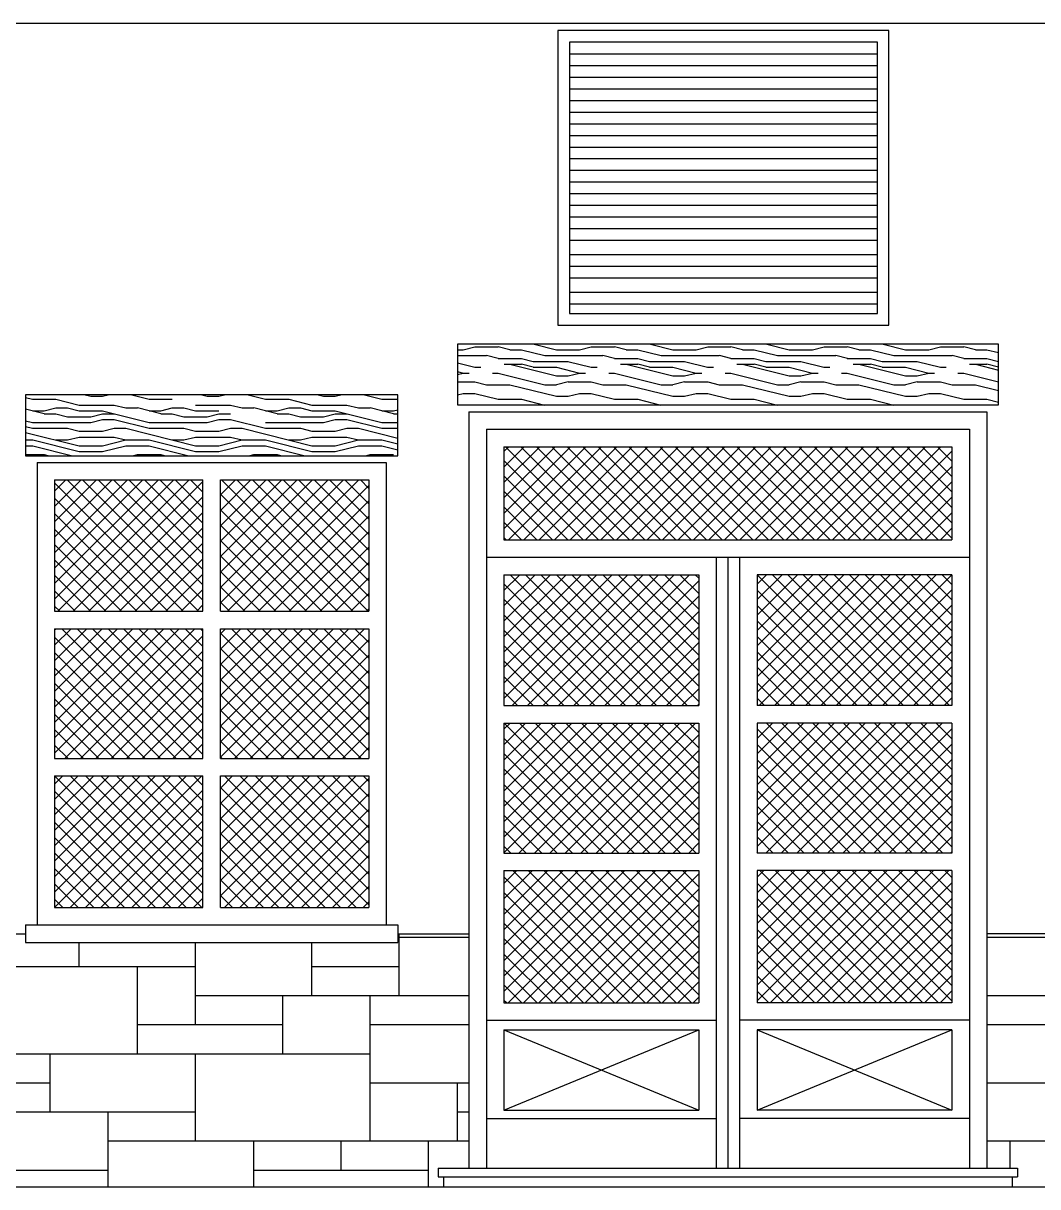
# Model space of a CAD drawing. Extents: x 33.7 to 63.4, y -76.7 to 11.5.
# Drawn here: x 43.299 to 46.786, y -1.21 to 2.79 of the extents above; entities that cross this region are included whole.
import ezdxf

# ---------------------------------------------------------------- set-up
doc = ezdxf.new("R2010")
doc.units = 0
doc.header["$LTSCALE"] = 0.375
doc.layers.get('0').update_dxf_attribs({"linetype": 'CONTINUOUS'})
for name, color, linetype in [('AUX', 7, 'CONTINUOUS'), ('CARPINTERIA', 44, 'CONTINUOUS'), ('MUROS', 3, 'CONTINUOUS'), ('TRAMAS', 252, 'CONTINUOUS')]:
    doc.layers.add(name, color=color, linetype=linetype)

# ---------------------------------------------------------------- blocks, each defined once
blk = doc.blocks.new('*X34')
at = {"color": 0}
for p, q in [((150.3078, 136.2541), (150.7173, 136.6635)), ((150.3078, 136.3071), (150.6643, 136.6635)), ((150.3078, 136.3601), (150.6112, 136.6635)), ((150.3078, 136.4132), (150.5582, 136.6635)), ((150.3078, 136.4662), (150.5052, 136.6635)), ((150.3078, 136.5192), (150.4521, 136.6635)), ((150.3078, 136.5723), (150.3991, 136.6635)), ((150.3078, 136.6253), (150.3461, 136.6635)), ((150.7495, 136.2121), (150.3078, 136.6538)), ((150.3189, 136.2121), (150.7703, 136.6635)), ((150.8025, 136.2121), (150.3511, 136.6635)), ((150.3719, 136.2121), (150.8178, 136.658)), ((150.8178, 136.2499), (150.4041, 136.6635)), ((150.8178, 136.3029), (150.4572, 136.6635)), ((150.8178, 136.3559), (150.5102, 136.6635)), ((150.8178, 136.409), (150.5632, 136.6635)), ((150.8178, 136.462), (150.6163, 136.6635)), ((150.8178, 136.515), (150.6693, 136.6635)), ((150.8178, 136.5681), (150.7223, 136.6635)), ((150.8178, 136.6211), (150.7754, 136.6635)), ((150.8778, 136.2407), (151.3006, 136.6635)), ((150.8778, 136.2937), (151.2476, 136.6635)), ((150.8778, 136.3468), (151.1946, 136.6635)), ((150.8778, 136.3998), (151.1415, 136.6635)), ((150.8778, 136.4528), (151.0885, 136.6635)), ((150.8778, 136.5059), (151.0355, 136.6635)), ((150.8778, 136.5589), (150.9824, 136.6635)), ((150.8778, 136.6119), (150.9294, 136.6635)), ((151.3328, 136.2121), (150.8814, 136.6635)), ((150.9023, 136.2121), (151.3537, 136.6635)), ((151.3859, 136.2121), (150.9345, 136.6635)), ((150.9553, 136.2121), (151.3878, 136.6446)), ((151.3878, 136.2632), (150.9875, 136.6635)), ((151.3878, 136.3163), (151.0405, 136.6635)), ((151.3878, 136.3693), (151.0936, 136.6635)), ((151.3878, 136.4223), (151.1466, 136.6635)), ((151.3878, 136.4754), (151.1996, 136.6635)), ((151.3878, 136.5284), (151.2527, 136.6635)), ((151.3878, 136.5814), (151.3057, 136.6635)), ((151.3878, 136.6345), (151.3587, 136.6635)), ((150.6964, 136.2121), (150.3078, 136.6008)), ((150.425, 136.2121), (150.8178, 136.605)), ((151.2798, 136.2121), (150.8778, 136.6141)), ((151.2268, 136.2121), (150.8778, 136.5611)), ((151.0083, 136.2121), (151.3878, 136.5916)), ((150.6434, 136.2121), (150.3078, 136.5477)), ((150.478, 136.2121), (150.8178, 136.5519)), ((151.0614, 136.2121), (151.3878, 136.5386)), ((150.5904, 136.2121), (150.3078, 136.4947)), ((150.531, 136.2121), (150.8178, 136.4989)), ((151.1737, 136.2121), (150.8778, 136.5081)), ((151.1144, 136.2121), (151.3878, 136.4855)), ((150.5373, 136.2121), (150.3078, 136.4417)), ((150.5841, 136.2121), (150.8178, 136.4459)), ((151.1207, 136.2121), (150.8778, 136.455)), ((151.0677, 136.2121), (150.8778, 136.402)), ((151.1674, 136.2121), (151.3878, 136.4325)), ((150.4843, 136.2121), (150.3078, 136.3886)), ((150.6371, 136.2121), (150.8178, 136.3928)), ((151.2205, 136.2121), (151.3878, 136.3795)), ((150.4313, 136.2121), (150.3078, 136.3356)), ((150.6901, 136.2121), (150.8178, 136.3398)), ((151.0146, 136.2121), (150.8778, 136.349)), ((151.2735, 136.2121), (151.3878, 136.3264)), ((150.3782, 136.2121), (150.3078, 136.2826)), ((150.7432, 136.2121), (150.8178, 136.2868)), ((150.9616, 136.2121), (150.8778, 136.2959)), ((150.9086, 136.2121), (150.8778, 136.2429)), ((151.3265, 136.2121), (151.3878, 136.2734)), ((150.3252, 136.2121), (150.3078, 136.2295)), ((150.7962, 136.2121), (150.8178, 136.2337)), ((151.3796, 136.2121), (151.3878, 136.2204)), ((150.3078, 135.7237), (150.7362, 136.1521)), ((150.3078, 135.7768), (150.6832, 136.1521)), ((150.3078, 135.8298), (150.6301, 136.1521)), ((150.3078, 135.8828), (150.5771, 136.1521)), ((150.3078, 135.9359), (150.5241, 136.1521)), ((150.3078, 135.9889), (150.471, 136.1521)), ((150.3078, 136.0419), (150.418, 136.1521)), ((150.3078, 136.095), (150.365, 136.1521)), ((150.3078, 136.148), (150.3119, 136.1521)), ((150.7251, 135.7061), (150.3078, 136.1235)), ((150.7782, 135.7061), (150.3322, 136.1521)), ((150.3433, 135.7061), (150.7892, 136.1521)), ((150.8178, 135.7195), (150.3852, 136.1521)), ((150.3963, 135.7061), (150.8178, 136.1277)), ((150.8178, 135.7726), (150.4382, 136.1521)), ((150.8178, 135.8256), (150.4913, 136.1521)), ((150.8178, 135.8786), (150.5443, 136.1521)), ((150.8178, 135.9317), (150.5973, 136.1521)), ((150.8178, 135.9847), (150.6504, 136.1521)), ((150.8178, 136.0377), (150.7034, 136.1521)), ((150.8178, 136.0908), (150.7564, 136.1521)), ((150.8178, 136.1438), (150.8095, 136.1521)), ((150.8778, 135.9755), (151.0544, 136.1521)), ((150.8778, 136.0286), (151.0014, 136.1521)), ((150.8778, 136.0816), (150.9483, 136.1521)), ((150.8778, 136.1346), (150.8953, 136.1521)), ((150.8778, 135.9225), (151.1074, 136.1521)), ((150.8778, 135.8695), (151.1605, 136.1521)), ((150.8778, 135.8164), (151.2135, 136.1521)), ((150.8778, 135.7634), (151.2665, 136.1521)), ((150.8778, 135.7104), (151.3196, 136.1521)), ((151.3085, 135.7061), (150.8778, 136.1368)), ((151.3615, 135.7061), (150.9155, 136.1521)), ((150.9266, 135.7061), (151.3726, 136.1521)), ((151.3878, 135.7329), (150.9686, 136.1521)), ((151.3878, 135.7859), (151.0216, 136.1521)), ((151.3878, 135.839), (151.0746, 136.1521)), ((151.3878, 135.892), (151.1277, 136.1521)), ((151.3878, 135.945), (151.1807, 136.1521)), ((151.3878, 135.9981), (151.2337, 136.1521)), ((151.3878, 136.0511), (151.2868, 136.1521)), ((151.3878, 136.1041), (151.3398, 136.1521)), ((151.2555, 135.7061), (150.8778, 136.0838)), ((150.9797, 135.7061), (151.3878, 136.1143)), ((150.6721, 135.7061), (150.3078, 136.0704)), ((150.4493, 135.7061), (150.8178, 136.0746)), ((151.0327, 135.7061), (151.3878, 136.0613)), ((150.6191, 135.7061), (150.3078, 136.0174)), ((150.5024, 135.7061), (150.8178, 136.0216)), ((151.2024, 135.7061), (150.8778, 136.0308)), ((151.0857, 135.7061), (151.3878, 136.0082)), ((150.566, 135.7061), (150.3078, 135.9644)), ((150.5554, 135.7061), (150.8178, 135.9686)), ((151.1494, 135.7061), (150.8778, 135.9777)), ((151.0964, 135.7061), (150.8778, 135.9247)), ((151.1387, 135.7061), (151.3878, 135.9552)), ((150.513, 135.7061), (150.3078, 135.9113)), ((150.6084, 135.7061), (150.8178, 135.9155)), ((151.1918, 135.7061), (151.3878, 135.9022)), ((150.46, 135.7061), (150.3078, 135.8583)), ((150.6615, 135.7061), (150.8178, 135.8625)), ((151.0433, 135.7061), (150.8778, 135.8717)), ((151.2448, 135.7061), (151.3878, 135.8491)), ((150.4069, 135.7061), (150.3078, 135.8053)), ((150.7145, 135.7061), (150.8178, 135.8095)), ((150.9903, 135.7061), (150.8778, 135.8186)), ((150.9373, 135.7061), (150.8778, 135.7656)), ((151.2978, 135.7061), (151.3878, 135.7961)), ((150.3539, 135.7061), (150.3078, 135.7522)), ((150.7675, 135.7061), (150.8178, 135.7564)), ((151.3509, 135.7061), (151.3878, 135.7431)), ((150.8842, 135.7061), (150.8778, 135.7126)), ((150.3078, 135.4055), (150.5484, 135.6461)), ((150.3078, 135.4586), (150.4954, 135.6461)), ((150.3078, 135.5116), (150.4424, 135.6461)), ((150.3078, 135.5646), (150.3893, 135.6461)), ((150.3078, 135.6177), (150.3363, 135.6461)), ((150.3078, 135.3525), (150.6015, 135.6461)), ((150.3078, 135.2995), (150.6545, 135.6461)), ((150.3078, 135.2464), (150.7075, 135.6461)), ((150.3078, 135.1934), (150.7606, 135.6461)), ((150.7604, 135.1935), (150.3078, 135.6461)), ((150.8135, 135.1935), (150.3609, 135.6461)), ((150.361, 135.1935), (150.8136, 135.6461)), ((150.8178, 135.2422), (150.4139, 135.6461)), ((150.8178, 135.2953), (150.4669, 135.6461)), ((150.8178, 135.3483), (150.52, 135.6461)), ((150.8178, 135.4013), (150.573, 135.6461)), ((150.8178, 135.4544), (150.626, 135.6461)), ((150.8178, 135.5074), (150.6791, 135.6461)), ((150.8178, 135.5604), (150.7321, 135.6461)), ((150.8178, 135.6135), (150.7851, 135.6461)), ((150.8778, 135.6043), (150.9197, 135.6461)), ((150.8778, 135.5513), (150.9727, 135.6461)), ((150.8778, 135.4982), (151.0257, 135.6461)), ((150.8778, 135.4452), (151.0787, 135.6461)), ((150.8778, 135.3922), (151.1318, 135.6461)), ((150.8778, 135.3391), (151.1848, 135.6461)), ((150.8778, 135.2861), (151.2378, 135.6461)), ((150.8778, 135.2331), (151.2909, 135.6461)), ((151.3438, 135.1935), (150.8912, 135.6461)), ((150.8913, 135.1935), (151.3439, 135.6461)), ((151.3878, 135.2026), (150.9442, 135.6461)), ((151.3878, 135.2556), (150.9973, 135.6461)), ((151.3878, 135.3086), (151.0503, 135.6461)), ((151.3878, 135.3617), (151.1033, 135.6461)), ((151.3878, 135.4147), (151.1564, 135.6461)), ((151.3878, 135.4677), (151.2094, 135.6461)), ((151.3878, 135.5208), (151.2624, 135.6461)), ((151.3878, 135.5738), (151.3155, 135.6461)), ((151.3878, 135.6268), (151.3685, 135.6461)), ((151.2908, 135.1935), (150.8778, 135.6065)), ((150.9443, 135.1935), (151.3878, 135.637)), ((150.7074, 135.1935), (150.3078, 135.5931)), ((150.414, 135.1935), (150.8178, 135.5973)), ((150.9974, 135.1935), (151.3878, 135.584)), ((150.6544, 135.1935), (150.3078, 135.5401)), ((150.467, 135.1935), (150.8178, 135.5443)), ((151.2377, 135.1935), (150.8778, 135.5535)), ((151.0504, 135.1935), (151.3878, 135.5309)), ((150.6013, 135.1935), (150.3078, 135.4871)), ((150.5201, 135.1935), (150.8178, 135.4913)), ((151.1847, 135.1935), (150.8778, 135.5004)), ((151.1317, 135.1935), (150.8778, 135.4474)), ((151.1034, 135.1935), (151.3878, 135.4779)), ((150.5483, 135.1935), (150.3078, 135.434)), ((150.5731, 135.1935), (150.8178, 135.4382)), ((151.1565, 135.1935), (151.3878, 135.4249)), ((150.4953, 135.1935), (150.3078, 135.381)), ((150.6261, 135.1935), (150.8178, 135.3852)), ((151.0786, 135.1935), (150.8778, 135.3944)), ((151.2095, 135.1935), (151.3878, 135.3719)), ((150.4422, 135.1935), (150.3078, 135.328)), ((150.6792, 135.1935), (150.8178, 135.3322)), ((151.0256, 135.1935), (150.8778, 135.3413)), ((150.9726, 135.1935), (150.8778, 135.2883)), ((151.2625, 135.1935), (151.3878, 135.3188)), ((150.3892, 135.1935), (150.3078, 135.2749)), ((150.7322, 135.1935), (150.8178, 135.2791)), ((151.3156, 135.1935), (151.3878, 135.2658)), ((150.3362, 135.1935), (150.3078, 135.2219)), ((150.7852, 135.1935), (150.8178, 135.2261)), ((150.9195, 135.1935), (150.8778, 135.2353)), ((151.3686, 135.1935), (151.3878, 135.2128))]:
    blk.add_line(p, q, dxfattribs=at)
blk = doc.blocks.new('*X35')
at = {"color": 0}
for p, q in [((156.1178, 136.4956), (156.4, 136.7778)), ((156.1178, 136.5486), (156.347, 136.7778)), ((156.1178, 136.6017), (156.294, 136.7778)), ((156.1178, 136.6547), (156.2409, 136.7778)), ((156.1178, 136.7077), (156.1879, 136.7778)), ((156.1178, 136.7608), (156.1349, 136.7778)), ((156.4435, 136.4578), (156.1235, 136.7778)), ((156.1331, 136.4578), (156.4531, 136.7778)), ((156.4965, 136.4578), (156.1765, 136.7778)), ((156.1861, 136.4578), (156.5061, 136.7778)), ((156.5495, 136.4578), (156.2295, 136.7778)), ((156.2391, 136.4578), (156.5591, 136.7778)), ((156.6026, 136.4578), (156.2826, 136.7778)), ((156.2922, 136.4578), (156.6122, 136.7778)), ((156.6556, 136.4578), (156.3356, 136.7778)), ((156.3452, 136.4578), (156.6652, 136.7778)), ((156.7086, 136.4578), (156.3886, 136.7778)), ((156.3982, 136.4578), (156.7182, 136.7778)), ((156.7617, 136.4578), (156.4417, 136.7778)), ((156.4513, 136.4578), (156.7713, 136.7778)), ((156.8147, 136.4578), (156.4947, 136.7778)), ((156.5043, 136.4578), (156.8243, 136.7778)), ((156.8677, 136.4578), (156.5477, 136.7778)), ((156.5573, 136.4578), (156.8773, 136.7778)), ((156.9208, 136.4578), (156.6008, 136.7778)), ((156.6104, 136.4578), (156.9304, 136.7778)), ((156.9738, 136.4578), (156.6538, 136.7778)), ((156.6634, 136.4578), (156.9834, 136.7778)), ((157.0268, 136.4578), (156.7068, 136.7778)), ((156.7164, 136.4578), (157.0364, 136.7778)), ((157.0799, 136.4578), (156.7599, 136.7778)), ((156.7695, 136.4578), (157.0895, 136.7778)), ((157.1329, 136.4578), (156.8129, 136.7778)), ((156.8225, 136.4578), (157.1425, 136.7778)), ((157.1859, 136.4578), (156.8659, 136.7778)), ((156.8755, 136.4578), (157.1955, 136.7778)), ((157.239, 136.4578), (156.919, 136.7778)), ((156.9286, 136.4578), (157.2486, 136.7778)), ((157.292, 136.4578), (156.972, 136.7778)), ((156.9816, 136.4578), (157.3016, 136.7778)), ((157.345, 136.4578), (157.025, 136.7778)), ((157.0346, 136.4578), (157.3546, 136.7778)), ((157.3981, 136.4578), (157.0781, 136.7778)), ((157.0877, 136.4578), (157.4077, 136.7778)), ((157.4511, 136.4578), (157.1311, 136.7778)), ((157.1407, 136.4578), (157.4607, 136.7778)), ((157.5041, 136.4578), (157.1841, 136.7778)), ((157.1937, 136.4578), (157.5137, 136.7778)), ((157.5572, 136.4578), (157.2372, 136.7778)), ((157.2468, 136.4578), (157.5668, 136.7778)), ((157.6102, 136.4578), (157.2902, 136.7778)), ((157.2998, 136.4578), (157.6198, 136.7778)), ((157.6578, 136.4632), (157.3432, 136.7778)), ((157.3528, 136.4578), (157.6578, 136.7628)), ((157.6578, 136.5163), (157.3963, 136.7778)), ((157.6578, 136.5693), (157.4493, 136.7778)), ((157.6578, 136.6223), (157.5023, 136.7778)), ((157.6578, 136.6754), (157.5554, 136.7778)), ((157.6578, 136.7284), (157.6084, 136.7778)), ((156.3904, 136.4578), (156.1178, 136.7305)), ((157.4059, 136.4578), (157.6578, 136.7098)), ((156.3374, 136.4578), (156.1178, 136.6774)), ((157.4589, 136.4578), (157.6578, 136.6567)), ((156.2844, 136.4578), (156.1178, 136.6244)), ((157.5119, 136.4578), (157.6578, 136.6037)), ((156.2313, 136.4578), (156.1178, 136.5714)), ((157.565, 136.4578), (157.6578, 136.5507)), ((156.1783, 136.4578), (156.1178, 136.5183)), ((157.618, 136.4578), (157.6578, 136.4976)), ((156.1253, 136.4578), (156.1178, 136.4653)), ((156.1178, 135.9122), (156.5434, 136.3378)), ((156.1178, 135.9653), (156.4904, 136.3378)), ((156.1178, 136.0183), (156.4373, 136.3378)), ((156.1178, 136.0713), (156.3843, 136.3378)), ((156.1178, 136.1244), (156.3313, 136.3378)), ((156.1178, 136.1774), (156.2782, 136.3378)), ((156.1178, 136.2304), (156.2252, 136.3378)), ((156.1178, 136.2835), (156.1722, 136.3378)), ((156.1178, 136.3365), (156.1191, 136.3378)), ((156.5892, 135.8878), (156.1392, 136.3378)), ((156.1464, 135.8878), (156.5964, 136.3378)), ((156.6422, 135.8878), (156.1922, 136.3378)), ((156.1995, 135.8878), (156.6495, 136.3378)), ((156.6953, 135.8878), (156.2453, 136.3378)), ((156.2525, 135.8878), (156.7025, 136.3378)), ((156.7483, 135.8878), (156.2983, 136.3378)), ((156.3055, 135.8878), (156.7555, 136.3378)), ((156.7878, 135.9014), (156.3513, 136.3378)), ((156.7878, 135.9544), (156.4044, 136.3378)), ((156.7878, 136.0074), (156.4574, 136.3378)), ((156.7878, 136.0605), (156.5104, 136.3378)), ((156.7878, 136.1135), (156.5635, 136.3378)), ((156.7878, 136.1665), (156.6165, 136.3378)), ((156.7878, 136.2196), (156.6695, 136.3378)), ((156.7878, 136.2726), (156.7226, 136.3378)), ((156.7878, 136.3256), (156.7756, 136.3378)), ((156.9878, 135.9337), (157.3919, 136.3378)), ((156.9878, 135.9867), (157.3389, 136.3378)), ((156.9878, 136.0398), (157.2859, 136.3378)), ((156.9878, 136.0928), (157.2328, 136.3378)), ((156.9878, 136.1458), (157.1798, 136.3378)), ((156.9878, 136.1989), (157.1268, 136.3378)), ((156.9878, 136.2519), (157.0737, 136.3378)), ((156.9878, 136.3049), (157.0207, 136.3378)), ((157.4377, 135.8878), (156.9878, 136.3378)), ((156.995, 135.8878), (157.445, 136.3378)), ((157.4908, 135.8878), (157.0408, 136.3378)), ((157.048, 135.8878), (157.498, 136.3378)), ((157.5438, 135.8878), (157.0938, 136.3378)), ((157.101, 135.8878), (157.551, 136.3378)), ((157.5968, 135.8878), (157.1468, 136.3378)), ((157.1541, 135.8878), (157.6041, 136.3378)), ((157.6499, 135.8878), (157.1999, 136.3378)), ((157.2071, 135.8878), (157.6571, 136.3378)), ((157.6578, 135.9329), (157.2529, 136.3378)), ((157.6578, 135.9859), (157.3059, 136.3378)), ((157.6578, 136.039), (157.359, 136.3378)), ((157.6578, 136.092), (157.412, 136.3378)), ((157.6578, 136.145), (157.465, 136.3378)), ((157.6578, 136.1981), (157.5181, 136.3378)), ((157.6578, 136.2511), (157.5711, 136.3378)), ((157.6578, 136.3041), (157.6241, 136.3378)), ((156.5362, 135.8878), (156.1178, 136.3062)), ((156.3586, 135.8878), (156.7878, 136.3171)), ((157.3847, 135.8878), (156.9878, 136.2847)), ((157.2601, 135.8878), (157.6578, 136.2855)), ((156.4831, 135.8878), (156.1178, 136.2532)), ((156.4116, 135.8878), (156.7878, 136.264)), ((156.4301, 135.8878), (156.1178, 136.2001)), ((156.4646, 135.8878), (156.7878, 136.211)), ((157.3317, 135.8878), (156.9878, 136.2317)), ((157.3132, 135.8878), (157.6578, 136.2325)), ((157.2786, 135.8878), (156.9878, 136.1787)), ((157.3662, 135.8878), (157.6578, 136.1795)), ((156.3771, 135.8878), (156.1178, 136.1471)), ((156.5177, 135.8878), (156.7878, 136.158)), ((157.2256, 135.8878), (156.9878, 136.1256)), ((157.4192, 135.8878), (157.6578, 136.1264)), ((156.3241, 135.8878), (156.1178, 136.0941)), ((156.5707, 135.8878), (156.7878, 136.1049)), ((156.271, 135.8878), (156.1178, 136.041)), ((156.6237, 135.8878), (156.7878, 136.0519)), ((157.1726, 135.8878), (156.9878, 136.0726)), ((157.4723, 135.8878), (157.6578, 136.0734)), ((157.1195, 135.8878), (156.9878, 136.0196)), ((157.5253, 135.8878), (157.6578, 136.0204)), ((156.218, 135.8878), (156.1178, 135.988)), ((156.6768, 135.8878), (156.7878, 135.9989)), ((157.0665, 135.8878), (156.9878, 135.9665)), ((157.5783, 135.8878), (157.6578, 135.9673)), ((156.165, 135.8878), (156.1178, 135.935)), ((156.7298, 135.8878), (156.7878, 135.9458)), ((156.7828, 135.8878), (156.7878, 135.8928)), ((157.0135, 135.8878), (156.9878, 135.9135)), ((157.6314, 135.8878), (157.6578, 135.9143)), ((156.1178, 135.3819), (156.5637, 135.8278)), ((156.1178, 135.4349), (156.5107, 135.8278)), ((156.1178, 135.488), (156.4577, 135.8278)), ((156.1178, 135.541), (156.4046, 135.8278)), ((156.1178, 135.594), (156.3516, 135.8278)), ((156.1178, 135.6471), (156.2986, 135.8278)), ((156.1178, 135.7001), (156.2455, 135.8278)), ((156.1178, 135.7531), (156.1925, 135.8278)), ((156.1178, 135.8062), (156.1395, 135.8278)), ((156.566, 135.3807), (156.1189, 135.8278)), ((156.1697, 135.3807), (156.6168, 135.8278)), ((156.619, 135.3807), (156.1719, 135.8278)), ((156.2227, 135.3807), (156.6698, 135.8278)), ((156.6721, 135.3807), (156.225, 135.8278)), ((156.2757, 135.3807), (156.7228, 135.8278)), ((156.7251, 135.3807), (156.278, 135.8278)), ((156.3288, 135.3807), (156.7759, 135.8278)), ((156.7781, 135.3807), (156.331, 135.8278)), ((156.7878, 135.4241), (156.3841, 135.8278)), ((156.7878, 135.4771), (156.4371, 135.8278)), ((156.7878, 135.5301), (156.4901, 135.8278)), ((156.7878, 135.5832), (156.5431, 135.8278)), ((156.7878, 135.6362), (156.5962, 135.8278)), ((156.7878, 135.6892), (156.6492, 135.8278)), ((156.7878, 135.7423), (156.7022, 135.8278)), ((156.7878, 135.7953), (156.7553, 135.8278)), ((156.9878, 135.7746), (157.041, 135.8278)), ((156.9878, 135.7216), (157.0941, 135.8278)), ((156.9878, 135.6685), (157.1471, 135.8278)), ((156.9878, 135.6155), (157.2001, 135.8278)), ((156.9878, 135.5625), (157.2532, 135.8278)), ((156.9878, 135.5095), (157.3062, 135.8278)), ((156.9878, 135.4564), (157.3592, 135.8278)), ((156.9878, 135.4034), (157.4123, 135.8278)), ((157.4145, 135.3807), (156.9878, 135.8074)), ((157.0182, 135.3807), (157.4653, 135.8278)), ((157.4676, 135.3807), (157.0204, 135.8278)), ((157.0712, 135.3807), (157.5183, 135.8278)), ((157.5206, 135.3807), (157.0735, 135.8278)), ((157.1243, 135.3807), (157.5714, 135.8278)), ((157.5736, 135.3807), (157.1265, 135.8278)), ((157.1773, 135.3807), (157.6244, 135.8278)), ((157.6267, 135.3807), (157.1795, 135.8278)), ((157.2303, 135.3807), (157.6578, 135.8082)), ((157.6578, 135.4026), (157.2326, 135.8278)), ((157.6578, 135.4556), (157.2856, 135.8278)), ((157.6578, 135.5087), (157.3386, 135.8278)), ((157.6578, 135.5617), (157.3917, 135.8278)), ((157.6578, 135.6147), (157.4447, 135.8278)), ((157.6578, 135.6678), (157.4977, 135.8278)), ((157.6578, 135.7208), (157.5508, 135.8278)), ((157.6578, 135.7738), (157.6038, 135.8278)), ((157.6578, 135.8269), (157.6568, 135.8278)), ((156.513, 135.3807), (156.1178, 135.7759)), ((156.3818, 135.3807), (156.7878, 135.7867)), ((156.4599, 135.3807), (156.1178, 135.7228)), ((156.4348, 135.3807), (156.7878, 135.7337)), ((157.3615, 135.3807), (156.9878, 135.7544)), ((157.2833, 135.3807), (157.6578, 135.7552)), ((156.4879, 135.3807), (156.7878, 135.6807)), ((157.3085, 135.3807), (156.9878, 135.7014)), ((157.3364, 135.3807), (157.6578, 135.7022)), ((156.4069, 135.3807), (156.1178, 135.6698)), ((157.2554, 135.3807), (156.9878, 135.6483)), ((157.3894, 135.3807), (157.6578, 135.6491)), ((156.3539, 135.3807), (156.1178, 135.6168)), ((156.5409, 135.3807), (156.7878, 135.6276)), ((156.3008, 135.3807), (156.1178, 135.5637)), ((156.5939, 135.3807), (156.7878, 135.5746)), ((157.2024, 135.3807), (156.9878, 135.5953)), ((157.4424, 135.3807), (157.6578, 135.5961)), ((156.647, 135.3807), (156.7878, 135.5216)), ((157.1494, 135.3807), (156.9878, 135.5423)), ((157.4955, 135.3807), (157.6578, 135.5431)), ((156.2478, 135.3807), (156.1178, 135.5107)), ((157.0963, 135.3807), (156.9878, 135.4892)), ((157.5485, 135.3807), (157.6578, 135.49)), ((156.1948, 135.3807), (156.1178, 135.4577)), ((156.7, 135.3807), (156.7878, 135.4685)), ((156.1417, 135.3807), (156.1178, 135.4046)), ((156.753, 135.3807), (156.7878, 135.4155)), ((157.0433, 135.3807), (156.9878, 135.4362)), ((157.6015, 135.3807), (157.6578, 135.437)), ((156.9903, 135.3807), (156.9878, 135.3832)), ((157.6546, 135.3807), (157.6578, 135.384)), ((156.1178, 135.0637), (156.3748, 135.3207)), ((156.1178, 135.1167), (156.3218, 135.3207)), ((156.1178, 135.1698), (156.2688, 135.3207)), ((156.1178, 135.2228), (156.2157, 135.3207)), ((156.1178, 135.2758), (156.1627, 135.3207)), ((156.1178, 135.0107), (156.4279, 135.3207)), ((156.1178, 134.9576), (156.4809, 135.3207)), ((156.1178, 134.9046), (156.5339, 135.3207)), ((156.132, 134.8657), (156.587, 135.3207)), ((156.6037, 134.8657), (156.1487, 135.3207)), ((156.185, 134.8657), (156.64, 135.3207)), ((156.6567, 134.8657), (156.2017, 135.3207)), ((156.238, 134.8657), (156.693, 135.3207)), ((156.7097, 134.8657), (156.2548, 135.3207)), ((156.2911, 134.8657), (156.7461, 135.3207)), ((156.7628, 134.8657), (156.3078, 135.3207)), ((156.7878, 134.8937), (156.3608, 135.3207)), ((156.7878, 134.9468), (156.4139, 135.3207)), ((156.7878, 134.9998), (156.4669, 135.3207)), ((156.7878, 135.0528), (156.5199, 135.3207)), ((156.7878, 135.1059), (156.573, 135.3207)), ((156.7878, 135.1589), (156.626, 135.3207)), ((156.7878, 135.2119), (156.679, 135.3207)), ((156.7878, 135.265), (156.7321, 135.3207)), ((156.7878, 135.318), (156.7851, 135.3207)), ((156.9878, 135.2973), (157.0112, 135.3207)), ((156.9878, 135.2443), (157.0643, 135.3207)), ((156.9878, 135.1913), (157.1173, 135.3207)), ((156.9878, 135.1382), (157.1703, 135.3207)), ((156.9878, 135.0852), (157.2233, 135.3207)), ((156.9878, 135.0322), (157.2764, 135.3207)), ((156.9878, 134.9791), (157.3294, 135.3207)), ((156.9878, 134.9261), (157.3824, 135.3207)), ((156.9878, 134.8731), (157.4355, 135.3207)), ((157.4522, 134.8657), (156.9972, 135.3207)), ((157.0335, 134.8657), (157.4885, 135.3207)), ((157.5052, 134.8657), (157.0503, 135.3207)), ((157.0866, 134.8657), (157.5415, 135.3207)), ((157.5583, 134.8657), (157.1033, 135.3207)), ((157.1396, 134.8657), (157.5946, 135.3207)), ((157.6113, 134.8657), (157.1563, 135.3207)), ((157.1926, 134.8657), (157.6476, 135.3207)), ((157.6578, 134.8723), (157.2094, 135.3207)), ((157.6578, 134.9253), (157.2624, 135.3207)), ((157.6578, 134.9783), (157.3154, 135.3207)), ((157.6578, 135.0314), (157.3685, 135.3207)), ((157.6578, 135.0844), (157.4215, 135.3207)), ((157.6578, 135.1374), (157.4745, 135.3207)), ((157.6578, 135.1905), (157.5276, 135.3207)), ((157.6578, 135.2435), (157.5806, 135.3207)), ((157.6578, 135.2965), (157.6336, 135.3207)), ((156.5506, 134.8657), (156.1178, 135.2986)), ((156.3441, 134.8657), (156.7878, 135.3095)), ((156.4976, 134.8657), (156.1178, 135.2455)), ((156.3971, 134.8657), (156.7878, 135.2564)), ((157.3992, 134.8657), (156.9878, 135.2771)), ((157.2457, 134.8657), (157.6578, 135.2779)), ((156.4502, 134.8657), (156.7878, 135.2034)), ((157.3461, 134.8657), (156.9878, 135.2241)), ((157.2987, 134.8657), (157.6578, 135.2249)), ((156.4446, 134.8657), (156.1178, 135.1925)), ((157.2931, 134.8657), (156.9878, 135.171)), ((157.3517, 134.8657), (157.6578, 135.1718)), ((156.3915, 134.8657), (156.1178, 135.1395)), ((156.5032, 134.8657), (156.7878, 135.1504)), ((156.3385, 134.8657), (156.1178, 135.0864)), ((156.5562, 134.8657), (156.7878, 135.0973)), ((157.2401, 134.8657), (156.9878, 135.118)), ((157.4048, 134.8657), (157.6578, 135.1188)), ((156.6093, 134.8657), (156.7878, 135.0443)), ((157.187, 134.8657), (156.9878, 135.065)), ((157.4578, 134.8657), (157.6578, 135.0658)), ((156.2855, 134.8657), (156.1178, 135.0334)), ((157.134, 134.8657), (156.9878, 135.0119)), ((157.5108, 134.8657), (157.6578, 135.0127)), ((156.2324, 134.8657), (156.1178, 134.9804)), ((156.6623, 134.8657), (156.7878, 134.9913)), ((156.1794, 134.8657), (156.1178, 134.9273)), ((156.7153, 134.8657), (156.7878, 134.9382)), ((157.081, 134.8657), (156.9878, 134.9589)), ((157.5639, 134.8657), (157.6578, 134.9597)), ((156.7684, 134.8657), (156.7878, 134.8852)), ((157.0279, 134.8657), (156.9878, 134.9059)), ((157.6169, 134.8657), (157.6578, 134.9067)), ((156.1264, 134.8657), (156.1178, 134.8743))]:
    blk.add_line(p, q, dxfattribs=at)
blk = doc.blocks.new('*X42')
at = {"color": 0}
for p, q in [((161.7196, 127.3), (161.9638, 127.3)), ((161.7196, 127.1), (162.2, 127.1)), ((161.7196, 127), (162, 127)), ((161.7196, 126.8), (162.5, 126.8)), ((161.7196, 126.6), (162.3, 126.6)), ((161.8, 126.5068), (161.8, 126.6))]:
    blk.add_line(p, q, dxfattribs=at)
blk = doc.blocks.new('*X41')
at = {"color": 0}
for p, q in [((158.6, 127.2), (158.6, 127.2825)), ((159, 127), (159, 127.2825)), ((159.4, 127.1), (159.4, 127.2825)), ((159.7, 127.1), (159.7, 127.3125)), ((159.7, 127.3), (159.9396, 127.3)), ((158.2, 127.2), (159, 127.2)), ((158.8, 126.9), (158.8, 127.2)), ((159.4, 127.2), (159.7, 127.2)), ((159, 127.1), (159.9396, 127.1)), ((159.3, 126.9), (159.3, 127.1)), ((159.6, 126.6), (159.6, 127.1)), ((158.8, 127), (159.3, 127)), ((159.6, 127), (159.9396, 127)), ((158, 126.9), (159.6, 126.9)), ((158.5, 126.7), (158.5, 126.9)), ((159, 126.6), (159, 126.9)), ((157.6, 126.8), (158.5, 126.8)), ((159.6, 126.8), (159.9396, 126.8)), ((159.9, 126.6), (159.9, 126.8)), ((157.9, 126.7), (159, 126.7)), ((158.7, 126.4425), (158.7, 126.7)), ((159.9, 126.7), (159.9396, 126.7)), ((158.7, 126.6), (159.9396, 126.6)), ((159.2, 126.4425), (159.2, 126.6)), ((159.5, 126.5), (159.5, 126.6)), ((159.8, 126.4425), (159.8, 126.6)), ((158, 126.5), (158.7, 126.5)), ((159.2, 126.5), (159.8, 126.5))]:
    blk.add_line(p, q, dxfattribs=at)
blk = doc.blocks.new('*X45')
at = {"color": 0}
for p, q in [((159.92, 129.32), (159.96, 129.33)), ((159.96, 129.33), (160.04, 129.33)), ((160.08, 129.32), (160.04, 129.33)), ((160.1637, 129.3391), (160.2399, 129.32)), ((160.32, 129.32), (160.36, 129.33)), ((160.36, 129.33), (160.44, 129.33)), ((160.48, 129.32), (160.44, 129.33)), ((160.5637, 129.3391), (160.6399, 129.32)), ((160.72, 129.32), (160.76, 129.33)), ((160.76, 129.33), (160.84, 129.33)), ((160.88, 129.32), (160.84, 129.33)), ((160.9637, 129.3391), (161.0399, 129.32)), ((161.12, 129.32), (161.16, 129.33)), ((161.16, 129.33), (161.24, 129.33)), ((161.28, 129.32), (161.24, 129.33)), ((161.3637, 129.3391), (161.4399, 129.32)), ((161.52, 129.32), (161.56, 129.33)), ((161.56, 129.33), (161.64, 129.33)), ((161.68, 129.32), (161.64, 129.33)), ((159.8996, 129.32), (159.92, 129.32)), ((159.8996, 129.3), (160, 129.3)), ((160.0401, 129.29), (160.0001, 129.3)), ((160.04, 129.29), (160.12, 129.29)), ((160.08, 129.32), (160.12, 129.32)), ((160.12, 129.32), (160.2, 129.3)), ((160.12, 129.29), (160.16, 129.28)), ((160.2, 129.3), (160.4, 129.3)), ((160.24, 129.32), (160.32, 129.32)), ((160.2799, 129.28), (160.3598, 129.26)), ((160.4401, 129.29), (160.4001, 129.3)), ((160.44, 129.29), (160.52, 129.29)), ((160.48, 129.32), (160.52, 129.32)), ((160.52, 129.32), (160.6, 129.3)), ((160.52, 129.29), (160.56, 129.28)), ((160.6, 129.3), (160.8, 129.3)), ((160.64, 129.32), (160.72, 129.32)), ((160.6799, 129.28), (160.7598, 129.26)), ((160.8401, 129.29), (160.8001, 129.3)), ((160.84, 129.29), (160.92, 129.29)), ((160.88, 129.32), (160.92, 129.32)), ((160.92, 129.32), (161, 129.3)), ((160.92, 129.29), (160.96, 129.28)), ((161, 129.3), (161.2, 129.3)), ((161.04, 129.32), (161.12, 129.32)), ((161.0799, 129.28), (161.1598, 129.26)), ((161.2401, 129.29), (161.2001, 129.3)), ((161.24, 129.29), (161.32, 129.29)), ((161.28, 129.32), (161.32, 129.32)), ((161.32, 129.32), (161.4, 129.3)), ((161.32, 129.29), (161.36, 129.28)), ((161.4, 129.3), (161.6, 129.3)), ((161.44, 129.32), (161.52, 129.32)), ((161.4799, 129.28), (161.5598, 129.26)), ((161.6401, 129.29), (161.6001, 129.3)), ((161.64, 129.29), (161.72, 129.29)), ((161.68, 129.32), (161.72, 129.32)), ((161.72, 129.32), (161.7596, 129.3101)), ((161.72, 129.29), (161.7596, 129.2801)), ((159.8996, 129.2751), (159.9598, 129.26)), ((159.8996, 129.2451), (159.9199, 129.24)), ((159.96, 129.26), (159.98, 129.26)), ((160.06, 129.27), (160.12, 129.27)), ((160.08, 129.27), (160.2399, 129.23)), ((160.16, 129.26), (160.12, 129.27)), ((160.16, 129.28), (160.28, 129.28)), ((160.16, 129.26), (160.24, 129.26)), ((160.2399, 129.26), (160.3199, 129.24)), ((160.36, 129.26), (160.38, 129.26)), ((160.46, 129.27), (160.52, 129.27)), ((160.48, 129.27), (160.6399, 129.23)), ((160.56, 129.26), (160.52, 129.27)), ((160.56, 129.28), (160.68, 129.28)), ((160.56, 129.26), (160.64, 129.26)), ((160.6399, 129.26), (160.7199, 129.24)), ((160.76, 129.26), (160.78, 129.26)), ((160.86, 129.27), (160.92, 129.27)), ((160.88, 129.27), (161.0399, 129.23)), ((160.96, 129.26), (160.92, 129.27)), ((160.96, 129.28), (161.08, 129.28)), ((160.96, 129.26), (161.04, 129.26)), ((161.0399, 129.26), (161.1199, 129.24)), ((161.16, 129.26), (161.18, 129.26)), ((161.26, 129.27), (161.32, 129.27)), ((161.28, 129.27), (161.4399, 129.23)), ((161.36, 129.26), (161.32, 129.27)), ((161.36, 129.28), (161.48, 129.28)), ((161.36, 129.26), (161.44, 129.26)), ((161.4399, 129.26), (161.5199, 129.24)), ((161.56, 129.26), (161.58, 129.26)), ((161.66, 129.27), (161.72, 129.27)), ((161.68, 129.27), (161.7596, 129.2501)), ((161.7596, 129.2601), (161.72, 129.27)), ((159.8996, 129.2349), (159.92, 129.24)), ((159.8996, 129.21), (159.96, 129.21)), ((159.92, 129.24), (159.94, 129.24)), ((159.96, 129.21), (160, 129.2)), ((160.02, 129.24), (160.04, 129.24)), ((160.04, 129.24), (160.1999, 129.2)), ((160.24, 129.23), (160.28, 129.23)), ((160.28, 129.21), (160.24, 129.2)), ((160.28, 129.23), (160.32, 129.24)), ((160.28, 129.21), (160.36, 129.21)), ((160.32, 129.24), (160.34, 129.24)), ((160.36, 129.21), (160.4, 129.2)), ((160.42, 129.24), (160.44, 129.24)), ((160.44, 129.24), (160.5999, 129.2)), ((160.64, 129.23), (160.68, 129.23)), ((160.68, 129.21), (160.64, 129.2)), ((160.68, 129.23), (160.72, 129.24)), ((160.68, 129.21), (160.76, 129.21)), ((160.72, 129.24), (160.74, 129.24)), ((160.76, 129.21), (160.8, 129.2)), ((160.82, 129.24), (160.84, 129.24)), ((160.84, 129.24), (160.9999, 129.2)), ((161.04, 129.23), (161.08, 129.23)), ((161.08, 129.21), (161.04, 129.2)), ((161.08, 129.23), (161.12, 129.24)), ((161.08, 129.21), (161.16, 129.21)), ((161.12, 129.24), (161.14, 129.24)), ((161.16, 129.21), (161.2, 129.2)), ((161.22, 129.24), (161.24, 129.24)), ((161.24, 129.24), (161.3999, 129.2)), ((161.44, 129.23), (161.48, 129.23)), ((161.48, 129.21), (161.44, 129.2)), ((161.48, 129.23), (161.52, 129.24)), ((161.48, 129.21), (161.56, 129.21)), ((161.52, 129.24), (161.54, 129.24)), ((161.56, 129.21), (161.6, 129.2)), ((161.62, 129.24), (161.64, 129.24)), ((161.64, 129.24), (161.7596, 129.2101)), ((158.6209, 129.1648), (158.6399, 129.16)), ((158.68, 129.16), (158.6991, 129.1648)), ((158.781, 129.1648), (158.8399, 129.15)), ((159.0209, 129.1648), (159.0399, 129.16)), ((159.08, 129.16), (159.0991, 129.1648)), ((159.181, 129.1648), (159.2399, 129.15)), ((159.4209, 129.1648), (159.4399, 129.16)), ((159.48, 129.16), (159.4991, 129.1648)), ((159.581, 129.1648), (159.6399, 129.15)), ((159.8996, 129.1649), (159.92, 129.17)), ((159.92, 129.17), (159.96, 129.17)), ((159.96, 129.17), (160.0399, 129.15)), ((160, 129.2), (160.08, 129.2)), ((160.08, 129.2), (160.2399, 129.16)), ((160.2, 129.2), (160.24, 129.2)), ((160.28, 129.16), (160.32, 129.17)), ((160.32, 129.17), (160.36, 129.17)), ((160.36, 129.17), (160.4399, 129.15)), ((160.4, 129.2), (160.48, 129.2)), ((160.48, 129.2), (160.6399, 129.16)), ((160.6, 129.2), (160.64, 129.2)), ((160.68, 129.16), (160.72, 129.17)), ((160.72, 129.17), (160.76, 129.17)), ((160.76, 129.17), (160.8399, 129.15)), ((160.8, 129.2), (160.88, 129.2)), ((160.88, 129.2), (161.0399, 129.16)), ((161, 129.2), (161.04, 129.2)), ((161.08, 129.16), (161.12, 129.17)), ((161.12, 129.17), (161.16, 129.17)), ((161.16, 129.17), (161.2399, 129.15)), ((161.2, 129.2), (161.28, 129.2)), ((161.28, 129.2), (161.4399, 129.16)), ((161.4, 129.2), (161.44, 129.2)), ((161.48, 129.16), (161.52, 129.17)), ((161.52, 129.17), (161.56, 129.17)), ((161.56, 129.17), (161.6399, 129.15)), ((161.6, 129.2), (161.68, 129.2)), ((161.68, 129.2), (161.7596, 129.1801)), ((158.4155, 129.1562), (158.4399, 129.15)), ((158.44, 129.15), (158.52, 129.15)), ((158.52, 129.15), (158.5999, 129.13)), ((158.6, 129.13), (158.72, 129.13)), ((158.64, 129.16), (158.68, 129.16)), ((158.72, 129.13), (158.76, 129.12)), ((158.84, 129.15), (158.92, 129.15)), ((159, 129.13), (159.12, 129.13)), ((159.04, 129.16), (159.08, 129.16)), ((159.12, 129.13), (159.16, 129.12)), ((159.24, 129.15), (159.32, 129.15)), ((159.32, 129.15), (159.3999, 129.13)), ((159.4, 129.13), (159.52, 129.13)), ((159.44, 129.16), (159.48, 129.16)), ((159.52, 129.13), (159.56, 129.12)), ((159.64, 129.15), (159.6955, 129.15)), ((160.04, 129.15), (160.12, 129.15)), ((160.12, 129.15), (160.1995, 129.1301)), ((160.24, 129.16), (160.28, 129.16)), ((160.44, 129.15), (160.52, 129.15)), ((160.52, 129.15), (160.5995, 129.1301)), ((160.64, 129.16), (160.68, 129.16)), ((160.84, 129.15), (160.92, 129.15)), ((160.92, 129.15), (160.9995, 129.1301)), ((161.04, 129.16), (161.08, 129.16)), ((161.24, 129.15), (161.32, 129.15)), ((161.32, 129.15), (161.3995, 129.1301)), ((161.44, 129.16), (161.48, 129.16)), ((161.64, 129.15), (161.72, 129.15)), ((161.72, 129.15), (161.7596, 129.1401)), ((158.48, 129.1), (158.4155, 129.1161)), ((158.44, 129.11), (158.48, 129.11)), ((158.48, 129.11), (158.52, 129.12)), ((158.48, 129.1), (158.52, 129.1)), ((158.52, 129.12), (158.56, 129.12)), ((158.52, 129.1), (158.56, 129.09)), ((158.56, 129.12), (158.6, 129.11)), ((158.56, 129.09), (158.64, 129.09)), ((158.6, 129.11), (158.68, 129.11)), ((158.64, 129.09), (158.68, 129.1)), ((158.68, 129.11), (158.8399, 129.07)), ((158.68, 129.1), (158.72, 129.1)), ((158.76, 129.12), (158.8, 129.12)), ((158.88, 129.1), (158.8001, 129.12)), ((158.84, 129.11), (158.88, 129.11)), ((158.88, 129.11), (158.92, 129.12)), ((158.88, 129.1), (158.92, 129.1)), ((158.92, 129.12), (158.96, 129.12)), ((158.92, 129.1), (158.96, 129.09)), ((158.96, 129.12), (159, 129.11)), ((158.96, 129.09), (159.04, 129.09)), ((159, 129.11), (159.08, 129.11)), ((159.04, 129.09), (159.08, 129.1)), ((159.08, 129.1), (159.12, 129.1)), ((159.16, 129.12), (159.2, 129.12)), ((159.28, 129.1), (159.2001, 129.12)), ((159.24, 129.11), (159.28, 129.11)), ((159.28, 129.11), (159.32, 129.12)), ((159.28, 129.1), (159.32, 129.1)), ((159.32, 129.12), (159.36, 129.12)), ((159.32, 129.1), (159.36, 129.09)), ((159.36, 129.12), (159.4, 129.11)), ((159.36, 129.09), (159.44, 129.09)), ((159.4, 129.11), (159.48, 129.11)), ((159.44, 129.09), (159.48, 129.1)), ((159.48, 129.11), (159.6399, 129.07)), ((159.48, 129.1), (159.52, 129.1)), ((159.56, 129.12), (159.6, 129.12)), ((159.68, 129.1), (159.6001, 129.12)), ((159.64, 129.11), (159.68, 129.11)), ((159.68, 129.11), (159.6955, 129.1139)), ((159.68, 129.1), (159.6955, 129.1)), ((158.4155, 129.0761), (158.4399, 129.07)), ((158.4155, 129.0561), (158.4399, 129.05)), ((158.44, 129.07), (158.64, 129.07)), ((158.44, 129.05), (158.56, 129.05)), ((158.56, 129.05), (158.6, 129.04)), ((158.56, 129.05), (158.6, 129.04)), ((158.64, 129.07), (158.68, 129.08)), ((158.68, 129.08), (158.72, 129.08)), ((158.68, 129.04), (158.72, 129.05)), ((158.72, 129.08), (158.8399, 129.05)), ((158.72, 129.05), (158.76, 129.05)), ((158.76, 129.05), (158.9998, 128.99)), ((158.84, 129.07), (159.04, 129.07)), ((158.84, 129.05), (158.96, 129.05)), ((158.96, 129.05), (159, 129.04)), ((158.96, 129.05), (159, 129.04)), ((159.04, 129.07), (159.08, 129.08)), ((159.08, 129.08), (159.12, 129.08)), ((159.08, 129.04), (159.12, 129.05)), ((159.12, 129.08), (159.2399, 129.05)), ((159.12, 129.05), (159.16, 129.05)), ((159.16, 129.05), (159.3998, 128.99)), ((159.24, 129.07), (159.44, 129.07)), ((159.24, 129.05), (159.36, 129.05)), ((159.36, 129.05), (159.4, 129.04)), ((159.36, 129.05), (159.4, 129.04)), ((159.44, 129.07), (159.48, 129.08)), ((159.48, 129.08), (159.52, 129.08)), ((159.48, 129.04), (159.52, 129.05)), ((159.52, 129.08), (159.6399, 129.05)), ((159.52, 129.05), (159.56, 129.05)), ((159.56, 129.05), (159.6955, 129.0161)), ((159.64, 129.07), (159.6955, 129.07)), ((159.64, 129.05), (159.6955, 129.05)), ((158.4155, 129.0361), (158.5998, 128.99)), ((158.4155, 129.01), (158.44, 129.01)), ((158.44, 129.01), (158.5999, 128.97)), ((158.52, 129.01), (158.56, 129.01)), ((158.56, 129.01), (158.6, 129.02)), ((158.6, 129.04), (158.68, 129.04)), ((158.6, 129.02), (158.72, 129.02)), ((158.68, 128.99), (158.7599, 129.01)), ((158.72, 129.02), (158.76, 129.01)), ((158.76, 129.01), (158.84, 129.01)), ((158.84, 129.01), (158.9999, 128.97)), ((158.92, 129.01), (158.96, 129.01)), ((158.96, 129.01), (159, 129.02)), ((159, 129.04), (159.08, 129.04)), ((159, 129.02), (159.12, 129.02)), ((159.08, 128.99), (159.1599, 129.01)), ((159.12, 129.02), (159.16, 129.01)), ((159.16, 129.01), (159.24, 129.01)), ((159.24, 129.01), (159.3999, 128.97)), ((159.32, 129.01), (159.36, 129.01)), ((159.36, 129.01), (159.4, 129.02)), ((159.4, 129.04), (159.48, 129.04)), ((159.4, 129.02), (159.52, 129.02)), ((159.48, 128.99), (159.5599, 129.01)), ((159.52, 129.02), (159.56, 129.01)), ((159.56, 129.01), (159.64, 129.01)), ((159.64, 129.01), (159.6955, 128.9961)), ((158.4155, 128.99), (158.44, 128.99)), ((158.44, 128.99), (158.5766, 128.9559)), ((158.6, 128.99), (158.68, 128.99)), ((158.6, 128.97), (158.68, 128.97)), ((158.68, 128.97), (158.7599, 128.99)), ((158.76, 128.99), (158.84, 128.99)), ((158.84, 128.99), (158.9766, 128.9559)), ((159, 128.99), (159.08, 128.99)), ((159, 128.97), (159.08, 128.97)), ((159.08, 128.97), (159.1599, 128.99)), ((159.16, 128.99), (159.24, 128.99)), ((159.24, 128.99), (159.3766, 128.9559)), ((159.4, 128.99), (159.48, 128.99)), ((159.4, 128.97), (159.48, 128.97)), ((159.48, 128.97), (159.5599, 128.99)), ((159.56, 128.99), (159.64, 128.99)), ((159.64, 128.99), (159.6955, 128.9761)), ((158.4155, 128.96), (158.48, 128.96)), ((158.48, 128.96), (158.4966, 128.9559)), ((158.7834, 128.9559), (158.7999, 128.96)), ((158.8, 128.96), (158.88, 128.96)), ((158.88, 128.96), (158.8966, 128.9559)), ((159.1834, 128.9559), (159.1999, 128.96)), ((159.2, 128.96), (159.28, 128.96)), ((159.28, 128.96), (159.2966, 128.9559)), ((159.5834, 128.9559), (159.5999, 128.96)), ((159.6, 128.96), (159.68, 128.96))]:
    blk.add_line(p, q, dxfattribs=at)

msp = doc.modelspace()

# ---------------------------------------------------------------- linework, layer by layer
for p, q in [((45.1368, 2.7641), (45.1368, 1.7514)), ((46.2745, 2.7641), (45.1368, 2.7641)), ((46.2745, 1.7514), (46.2745, 2.7641)), ((46.2345, 2.7241), (45.1768, 2.7241)), ((45.1768, 2.7241), (45.1768, 1.7914)), ((46.2345, 1.7914), (46.2345, 2.7241)), ((45.1768, 1.7914), (46.2345, 1.7914)), ((45.1368, 1.7514), (46.2745, 1.7514))]:
    msp.add_line(p, q)
at = {"layer": 'AUX'}
for p, q in [((44.8909, 1.3938), (44.8909, -0.5883)), ((44.8909, 1.3938), (46.5509, 1.3938)), ((46.5509, 1.3938), (46.5509, -1.1462)), ((44.9509, 1.3338), (44.9509, 1.0138)), ((44.9509, 1.3338), (46.4909, 1.3338)), ((46.4909, 1.3338), (46.4909, 1.0138)), ((43.4067, 1.2195), (43.4067, 0.7681)), ((43.4067, 1.2195), (43.9167, 1.2195)), ((43.9167, 0.7681), (43.9167, 1.2195)), ((43.9767, 1.2195), (44.4867, 1.2195)), ((43.9767, 0.7681), (43.9767, 1.2195)), ((44.4867, 1.2195), (44.4867, 0.7681)), ((44.9509, 1.0138), (46.4909, 1.0138)), ((44.8909, 0.9538), (46.5509, 0.9538)), ((44.8909, 0.9538), (44.8909, -1.1462)), ((45.6809, 0.9538), (45.6809, -1.1462)), ((45.7209, 0.9538), (45.7209, -1.1462)), ((45.7609, 0.9538), (45.7609, -1.1462)), ((44.9509, 0.8938), (44.9509, 0.4438)), ((44.9509, 0.8938), (45.6209, 0.8938)), ((45.6209, 0.8938), (45.6209, 0.4438)), ((45.8209, 0.8938), (45.8209, 0.4438)), ((46.4909, 0.8938), (45.8209, 0.8938)), ((46.4909, 0.8938), (46.4909, 0.4438)), ((43.4067, 0.7681), (43.9167, 0.7681)), ((43.9767, 0.7681), (44.4867, 0.7681)), ((43.4067, 0.7081), (43.4067, 0.2621)), ((43.4067, 0.7081), (43.9167, 0.7081)), ((43.9167, 0.2621), (43.9167, 0.7081)), ((43.9767, 0.7081), (44.4867, 0.7081)), ((43.9767, 0.2621), (43.9767, 0.7081)), ((44.4867, 0.7081), (44.4867, 0.2621)), ((44.9509, 0.4438), (45.6209, 0.4438)), ((46.4909, 0.4438), (45.8209, 0.4438)), ((44.9509, 0.3838), (45.6209, 0.3838)), ((44.9509, 0.3838), (44.9509, -0.0633)), ((45.6209, 0.3838), (45.6209, -0.0633)), ((45.8209, 0.3838), (45.8209, -0.0633)), ((46.4909, 0.3838), (45.8209, 0.3838)), ((46.4909, 0.3838), (46.4909, -0.0633)), ((43.4067, 0.2621), (43.9167, 0.2621)), ((43.9767, 0.2621), (44.4867, 0.2621)), ((43.4067, 0.2021), (43.4067, -0.2505)), ((43.4067, 0.2021), (43.9167, 0.2021)), ((43.9167, -0.2505), (43.9167, 0.2021)), ((43.9767, 0.2021), (44.4867, 0.2021)), ((43.9767, -0.2505), (43.9767, 0.2021)), ((44.4867, 0.2021), (44.4867, -0.2505)), ((44.9509, -0.0633), (45.6209, -0.0633)), ((46.4909, -0.0633), (45.8209, -0.0633)), ((44.9509, -0.1233), (44.9509, -0.5783)), ((44.9509, -0.1233), (45.6209, -0.1233)), ((45.6209, -0.1233), (45.6209, -0.5783)), ((45.8209, -0.1233), (45.8209, -0.5783)), ((46.4909, -0.1233), (45.8209, -0.1233)), ((46.4909, -0.1233), (46.4909, -0.5783)), ((43.4067, -0.2505), (43.9167, -0.2505)), ((43.9767, -0.2505), (44.4867, -0.2505)), ((44.9509, -0.5783), (45.6209, -0.5783)), ((46.4909, -0.5783), (45.8209, -0.5783)), ((44.8909, -0.6383), (45.6809, -0.6383)), ((46.5509, -0.6383), (45.7609, -0.6383)), ((44.9509, -0.6713), (44.9509, -0.9468)), ((44.9509, -0.6713), (45.6209, -0.6713)), ((44.9509, -0.6713), (45.6209, -0.9468)), ((44.9509, -0.9468), (45.6209, -0.6713)), ((45.6209, -0.6713), (45.6209, -0.9468)), ((45.8209, -0.6713), (45.8209, -0.9468)), ((46.4909, -0.6713), (45.8209, -0.6713)), ((45.8209, -0.9468), (46.4909, -0.6713)), ((45.8209, -0.6713), (46.4909, -0.9468)), ((46.4909, -0.6713), (46.4909, -0.9468)), ((44.9509, -0.9468), (45.6209, -0.9468)), ((46.4909, -0.9468), (45.8209, -0.9468)), ((44.8909, -0.9762), (45.6809, -0.9762)), ((46.5509, -0.9762), (45.7609, -0.9762))]:
    msp.add_line(p, q, dxfattribs=at)
at = {"layer": 'CARPINTERIA'}
for p, q in [((45.1768, 2.6841), (46.2345, 2.6841)), ((45.1768, 2.6441), (46.2345, 2.6441)), ((45.1768, 2.6041), (46.2345, 2.6041)), ((45.1768, 2.5641), (46.2345, 2.5641)), ((45.1768, 2.5241), (46.2345, 2.5241)), ((45.1768, 2.4841), (46.2345, 2.4841)), ((45.1768, 2.4441), (46.2345, 2.4441)), ((45.1768, 2.4041), (46.2345, 2.4041)), ((45.1768, 2.3641), (46.2345, 2.3641)), ((45.1768, 2.3241), (46.2345, 2.3241)), ((45.1768, 2.2841), (46.2345, 2.2841)), ((45.1768, 2.2441), (46.2345, 2.2441)), ((45.1768, 2.2041), (46.2345, 2.2041)), ((45.1768, 2.1641), (46.2345, 2.1641)), ((45.1768, 2.1241), (46.2345, 2.1241)), ((45.1768, 2.0841), (46.2345, 2.0841)), ((45.1768, 2.0441), (46.2345, 2.0441)), ((45.1768, 1.9943), (46.2345, 1.9943)), ((45.1768, 1.9543), (46.2345, 1.9543)), ((45.1768, 1.9143), (46.2345, 1.9143)), ((45.1768, 1.8645), (46.2345, 1.8645)), ((45.1768, 1.8245), (46.2345, 1.8245))]:
    msp.add_line(p, q, dxfattribs=at)
at = {"layer": 'MUROS'}
for p, q in [((34.8129, 2.7895), (56.9789, 2.7895)), ((44.8309, 1.4538), (46.6109, 1.4538)), ((44.8309, 1.4538), (44.8309, -1.1462)), ((46.6109, 1.4538), (46.6109, -1.1462)), ((43.3467, 1.2795), (44.5467, 1.2795)), ((43.3467, 1.2795), (43.3467, -0.3105)), ((44.5467, 1.2795), (44.5467, -0.3105)), ((43.3067, -0.3105), (44.5867, -0.3105)), ((43.3067, -0.3105), (43.3067, -0.3705)), ((44.5867, -0.3105), (44.5867, -0.3705)), ((43.3067, -0.3705), (44.5867, -0.3705)), ((44.7253, -1.1462), (44.7253, -1.1762)), ((44.7253, -1.1462), (46.7164, -1.1462)), ((46.7164, -1.1462), (46.7164, -1.1762)), ((44.7253, -1.1762), (46.7164, -1.1762)), ((44.7437, -1.1762), (44.7437, -1.2105)), ((46.698, -1.1762), (46.698, -1.2105)), ((34.8129, -1.2105), (56.9789, -1.2105))]:
    msp.add_line(p, q, dxfattribs=at)
at = {"layer": 'MUROS', "color": 44}
for points in [[(44.7909, 1.6861), (44.7909, 1.4772), (46.6509, 1.4772), (46.6509, 1.6861)], [(43.3067, 1.5118), (43.3067, 1.3029), (44.5867, 1.3029), (44.5867, 1.5118)]]:
    msp.add_lwpolyline(points, close=True, dxfattribs=at)
at = {"layer": 'TRAMAS'}
for p, q in [((42.1467, -0.3405), (43.3067, -0.3405)), ((44.5867, -0.3405), (44.8309, -0.3405)), ((46.855, -0.3405), (46.6109, -0.3405))]:
    msp.add_line(p, q, dxfattribs=at)

# ---------------------------------------------------------------- block references
at = {"layer": 'TRAMAS', "color": 44}
msp.add_blockref('*X45', (-115.1087, -127.653), dxfattribs=at)
at = {"layer": 'TRAMAS'}
for name, p in [('*X35', (-111.1669, -135.444)), ('*X34', (-106.9011, -135.444)), ('*X41', (-115.1087, -127.653)), ('*X42', (-115.1087, -127.653))]:
    msp.add_blockref(name, p, dxfattribs=at)

doc.saveas('drawing.dxf')
